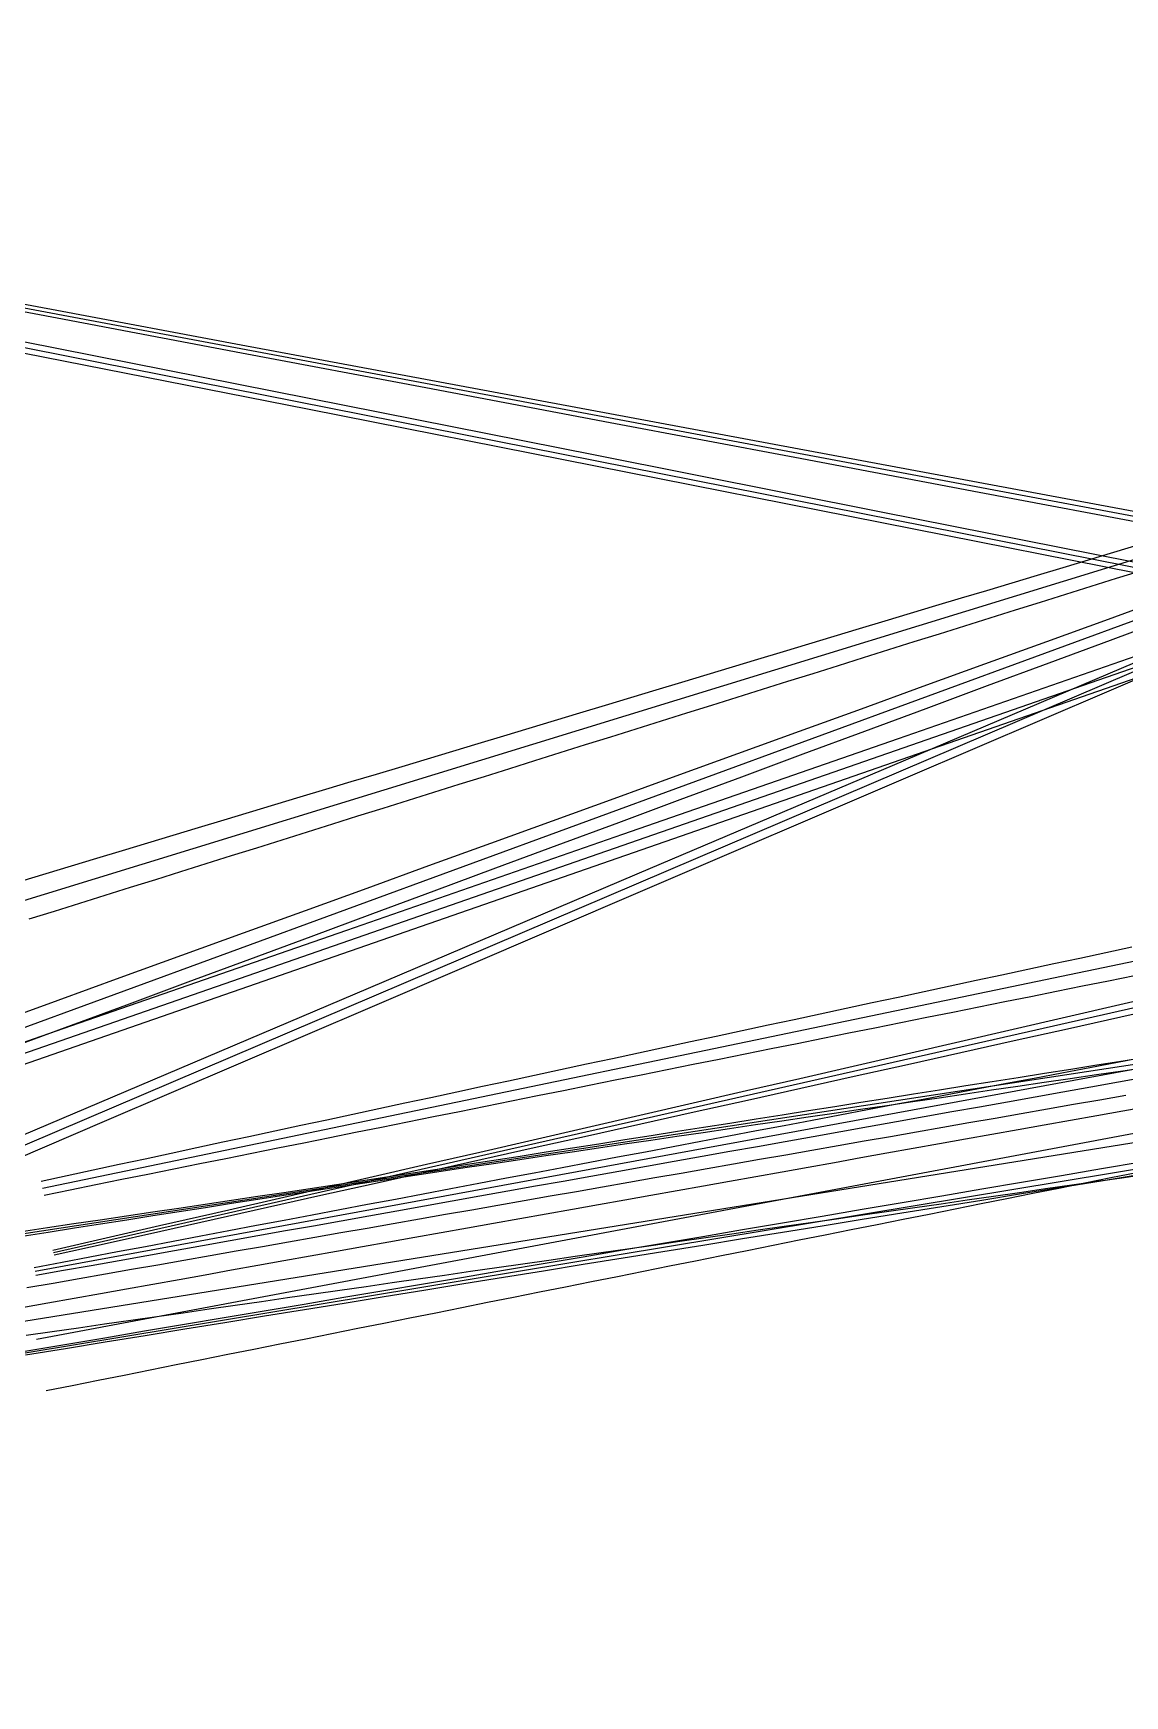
# Model space of a CAD drawing. Header units: millimetres. Extents: x -1037 to 1592, y -235 to 734.
# Drawn here: x -484 to -69, y -235 to 398 of the extents above; entities that cross this region are included whole.
import ezdxf

# ---------------------------------------------------------------- set-up
doc = ezdxf.new("R2010")
doc.units = ezdxf.units.MM
doc.layers.add('main_beam', color=255, linetype='Continuous')
doc.layers.add('main_beam_width', color=255, linetype='Continuous')

msp = doc.modelspace()

# ---------------------------------------------------------------- linework, layer by layer
at = {"layer": 'main_beam'}
for p, q in [((-53.95, 211.87), (-1036.77, 396.42)), ((-52.13, 192.06), (-1033.08, 386.29)), ((-52.97, 201.27), (-1008.9, -92.33)), ((-50.97, 179.44), (-989.82, -164.87)), ((-49.35, 161.84), (-993.96, -166.36)), ((-49.33, 161.59), (-969.11, -230.84)), ((498.41, 161.79), (-480.64, -41.85)), ((498.76, 154.61), (-476.51, -66.42)), ((499.98, 107.35), (-483.52, -73.57)), ((499.97, 91.55), (-488.59, -59.28)), ((499.91, 84.95), (-482.95, -99.4)), ((499.53, 66.42), (-487.74, -92.61)), ((499.29, 58.81), (-487.25, -104.67))]:
    msp.add_line(p, q, dxfattribs=at)
at = {"layer": 'main_beam_width'}
for points in [[(-53.76, 209.88), (-123.98, 223.17), (-194.21, 236.45), (-264.43, 249.73), (-334.65, 263), (-404.88, 276.25), (-475.11, 289.49), (-545.35, 302.71), (-615.58, 315.92), (-685.82, 329.11), (-756.07, 342.28), (-826.31, 355.43), (-896.56, 368.57), (-966.82, 381.7), (-1037.07, 394.81)], [(-54.13, 213.86), (-124.31, 226.93), (-194.49, 240.01), (-264.67, 253.1), (-334.85, 266.2), (-405.02, 279.31), (-475.2, 292.44), (-545.37, 305.58), (-615.53, 318.74), (-685.7, 331.91), (-755.85, 345.11), (-826.01, 358.32), (-896.17, 371.54), (-966.32, 384.78), (-1036.47, 398.03)], [(-52.31, 194.11), (-161.24, 215.7), (-270.17, 237.3), (-379.09, 258.92), (-488.01, 280.55), (-596.92, 302.19), (-705.84, 323.84), (-814.75, 345.5), (-923.67, 367.17), (-1032.58, 388.85)], [(-51.94, 190.02), (-161, 211.59), (-270.07, 233.15), (-379.14, 254.69), (-488.21, 276.22), (-597.28, 297.74), (-706.35, 319.25), (-815.43, 340.75), (-924.51, 362.24), (-1033.59, 383.72)], [(-63.1, 203.23), (-72.78, 200.32), (-82.47, 197.41), (-92.15, 194.49), (-101.83, 191.58), (-111.51, 188.66), (-121.2, 185.75), (-130.88, 182.84), (-140.56, 179.92), (-150.24, 177.01), (-159.93, 174.09), (-169.61, 171.18), (-179.29, 168.27), (-188.97, 165.35), (-198.65, 162.44), (-208.34, 159.52), (-218.02, 156.61), (-227.7, 153.7), (-237.38, 150.78), (-247.07, 147.87), (-256.75, 144.95), (-266.43, 142.04), (-276.11, 139.13), (-285.8, 136.21), (-295.48, 133.3), (-305.16, 130.38), (-314.84, 127.47), (-324.52, 124.56), (-334.21, 121.64), (-343.89, 118.73), (-353.57, 115.81), (-363.25, 112.9), (-372.94, 109.99), (-382.62, 107.07), (-392.3, 104.16), (-401.98, 101.25), (-411.67, 98.33), (-421.35, 95.42), (-431.03, 92.5), (-440.71, 89.59), (-450.4, 86.68), (-460.08, 83.76), (-469.76, 80.85), (-479.44, 77.93), (-489.12, 75.02)], [(-62.15, 193.37), (-71.78, 190.35), (-81.41, 187.33), (-91.04, 184.31), (-100.67, 181.3), (-110.3, 178.28), (-119.93, 175.26), (-129.56, 172.25), (-139.19, 169.23), (-148.82, 166.21), (-158.45, 163.19), (-168.08, 160.18), (-177.7, 157.16), (-187.33, 154.14), (-196.96, 151.13), (-206.59, 148.11), (-216.22, 145.09), (-225.85, 142.07), (-235.48, 139.06), (-245.11, 136.04), (-254.74, 133.02), (-264.37, 130), (-274, 126.99), (-283.63, 123.97), (-293.26, 120.95), (-302.89, 117.94), (-312.52, 114.92), (-322.15, 111.9), (-331.77, 108.88), (-341.4, 105.87), (-351.03, 102.85), (-360.66, 99.83), (-370.29, 96.81), (-379.92, 93.8), (-389.55, 90.78), (-399.18, 87.76), (-408.81, 84.74), (-418.44, 81.73), (-428.07, 78.71), (-437.7, 75.69), (-447.33, 72.68), (-456.96, 69.66), (-466.59, 66.64), (-476.21, 63.62), (-485.84, 60.61)], [(-51.33, 183.35), (-74.85, 174.82), (-98.38, 166.28), (-121.9, 157.75), (-145.42, 149.21), (-168.95, 140.68), (-192.48, 132.14), (-216, 123.61), (-239.53, 115.07), (-263.05, 106.54), (-286.58, 98), (-310.1, 89.47), (-333.63, 80.94), (-357.15, 72.4), (-380.68, 63.87), (-404.2, 55.33), (-427.73, 46.8), (-451.25, 38.26), (-474.78, 29.73), (-498.3, 21.2)], [(-50.61, 175.53), (-74.02, 166.84), (-97.44, 158.16), (-120.86, 149.48), (-144.28, 140.8), (-167.69, 132.12), (-191.11, 123.44), (-214.53, 114.76), (-237.95, 106.08), (-261.37, 97.4), (-284.78, 88.72), (-308.2, 80.04), (-331.62, 71.36), (-355.04, 62.67), (-378.45, 53.99), (-401.87, 45.31), (-425.29, 36.63), (-448.71, 27.95), (-472.12, 19.27), (-495.54, 10.59)], [(-49.72, 165.87), (-154.78, 129.37), (-259.84, 92.88), (-364.9, 56.39), (-469.97, 19.9), (-575.03, -16.59), (-680.09, -53.08), (-785.16, -89.56), (-890.22, -126.04), (-995.29, -162.52)], [(-49.61, 164.71), (-151.98, 121.22), (-254.34, 77.74), (-356.71, 34.25), (-459.07, -9.23), (-561.44, -52.7), (-663.81, -96.18), (-766.18, -139.65), (-868.55, -183.13), (-970.92, -226.6)], [(-49.04, 158.46), (-151.07, 114.74), (-253.1, 71.02), (-355.13, 27.3), (-457.16, -16.43), (-559.19, -60.15), (-661.22, -103.88), (-763.25, -147.61), (-865.28, -191.34), (-967.3, -235.08)], [(-48.98, 157.81), (-153.83, 121.37), (-258.68, 84.93), (-363.53, 48.49), (-468.38, 12.05), (-573.23, -24.4), (-678.08, -60.85), (-782.93, -97.29), (-887.78, -133.74), (-992.62, -170.2)], [(-65.82, 49.98), (-75.71, 47.86), (-85.6, 45.74), (-95.49, 43.61), (-105.38, 41.49), (-115.27, 39.37), (-125.16, 37.24), (-135.05, 35.12), (-144.94, 33), (-154.83, 30.87), (-164.72, 28.75), (-174.61, 26.63), (-184.5, 24.5), (-194.39, 22.38), (-204.28, 20.26), (-214.17, 18.14), (-224.06, 16.01), (-233.95, 13.89), (-243.84, 11.77), (-253.73, 9.64), (-263.62, 7.52), (-273.51, 5.4), (-283.4, 3.27), (-293.29, 1.15), (-303.18, -0.97), (-313.07, -3.09), (-322.95, -5.22), (-332.84, -7.34), (-342.73, -9.46), (-352.62, -11.59), (-362.51, -13.71), (-372.4, -15.83), (-382.29, -17.95), (-392.18, -20.08), (-402.07, -22.2), (-411.96, -24.32), (-421.85, -26.45), (-431.74, -28.57), (-441.63, -30.69), (-451.52, -32.81), (-461.41, -34.94), (-471.3, -37.06), (-481.19, -39.18)], [(-64.78, 39.11), (-74.67, 37.11), (-84.56, 35.12), (-94.45, 33.13), (-104.33, 31.14), (-114.22, 29.15), (-124.11, 27.16), (-134, 25.17), (-143.89, 23.18), (-153.78, 21.19), (-163.66, 19.2), (-173.55, 17.21), (-183.44, 15.22), (-193.33, 13.23), (-203.22, 11.23), (-213.1, 9.24), (-222.99, 7.25), (-232.88, 5.26), (-242.77, 3.27), (-252.66, 1.28), (-262.55, -0.71), (-272.43, -2.7), (-282.32, -4.69), (-292.21, -6.68), (-302.1, -8.67), (-311.99, -10.66), (-321.87, -12.66), (-331.76, -14.65), (-341.65, -16.64), (-351.54, -18.63), (-361.43, -20.62), (-371.31, -22.61), (-381.2, -24.6), (-391.09, -26.59), (-400.98, -28.58), (-410.87, -30.57), (-420.76, -32.57), (-430.64, -34.56), (-440.53, -36.55), (-450.42, -38.54), (-460.31, -40.53), (-470.2, -42.52), (-480.08, -44.51)], [(-50.02, 32.68), (-70.33, 28), (-90.65, 23.32), (-110.97, 18.64), (-131.29, 13.95), (-151.6, 9.27), (-171.92, 4.59), (-192.24, -0.09), (-212.56, -4.77), (-232.88, -9.45), (-253.2, -14.13), (-273.51, -18.8), (-293.83, -23.48), (-314.15, -28.16), (-334.47, -32.83), (-354.79, -37.5), (-375.11, -42.17), (-395.43, -46.84), (-415.75, -51.51), (-436.08, -56.17), (-456.4, -60.83), (-476.72, -65.49)], [(-49.65, 27.88), (-69.97, 23.35), (-90.29, 18.83), (-110.61, 14.3), (-130.93, 9.77), (-151.24, 5.24), (-171.56, 0.72), (-191.88, -3.81), (-212.2, -8.34), (-232.51, -12.87), (-252.83, -17.41), (-273.15, -21.94), (-293.47, -26.47), (-313.78, -31), (-334.1, -35.54), (-354.42, -40.08), (-374.73, -44.62), (-395.05, -49.16), (-415.36, -53.7), (-435.67, -58.25), (-455.99, -62.8), (-476.3, -67.35)], [(-59.14, 8.22), (-69.13, 6.63), (-79.11, 5.05), (-89.1, 3.46), (-99.08, 1.88), (-109.07, 0.3), (-119.05, -1.29), (-129.04, -2.87), (-139.02, -4.45), (-149.01, -6.04), (-158.99, -7.62), (-168.98, -9.2), (-178.96, -10.78), (-188.95, -12.37), (-198.93, -13.95), (-208.92, -15.53), (-218.9, -17.11), (-228.89, -18.69), (-238.88, -20.26), (-248.86, -21.84), (-258.85, -23.41), (-268.84, -24.99), (-278.82, -26.56), (-288.81, -28.12), (-298.8, -29.69), (-308.79, -31.25), (-318.78, -32.81), (-328.77, -34.36), (-338.76, -35.9), (-348.75, -37.44), (-358.74, -38.97), (-368.74, -40.49), (-378.73, -42.01), (-388.73, -43.51), (-398.73, -45.01), (-408.72, -46.51), (-418.72, -48), (-428.72, -49.48), (-438.72, -50.97), (-448.73, -52.45), (-458.73, -53.92), (-468.73, -55.4), (-478.73, -56.87), (-488.73, -58.35)], [(-60.69, 8.06), (-71.27, 6.05), (-81.85, 4.05), (-92.42, 2.05), (-103, 0.04), (-113.58, -1.96), (-124.16, -3.97), (-134.73, -5.97), (-145.31, -7.97), (-155.89, -9.98), (-166.47, -11.98), (-177.04, -13.99), (-187.62, -15.99), (-198.2, -17.99), (-208.78, -20), (-219.35, -22), (-229.93, -24), (-240.51, -26.01), (-251.09, -28.01), (-261.66, -30.01), (-272.24, -32.02), (-282.82, -34.02), (-293.4, -36.02), (-303.97, -38.03), (-314.55, -40.03), (-325.13, -42.03), (-335.71, -44.03), (-346.28, -46.04), (-356.86, -48.04), (-367.44, -50.04), (-378.02, -52.05), (-388.6, -54.05), (-399.17, -56.05), (-409.75, -58.05), (-420.33, -60.05), (-430.91, -62.06), (-441.49, -64.06), (-452.06, -66.06), (-462.64, -68.06), (-473.22, -70.06), (-483.8, -72.06)], [(-59.3, 4.25), (-69.28, 2.79), (-79.27, 1.33), (-89.26, -0.14), (-99.24, -1.6), (-109.23, -3.06), (-119.21, -4.52), (-129.2, -5.99), (-139.18, -7.45), (-149.17, -8.92), (-159.15, -10.38), (-169.14, -11.85), (-179.13, -13.31), (-189.11, -14.78), (-199.1, -16.24), (-209.08, -17.71), (-219.07, -19.18), (-229.05, -20.65), (-239.04, -22.12), (-249.02, -23.59), (-259, -25.06), (-268.99, -26.53), (-278.97, -28.01), (-288.96, -29.49), (-298.94, -30.97), (-308.92, -32.46), (-318.9, -33.95), (-328.88, -35.45), (-338.86, -36.95), (-348.84, -38.46), (-358.82, -39.98), (-368.79, -41.5), (-378.77, -43.03), (-388.74, -44.57), (-398.72, -46.12), (-408.69, -47.67), (-418.66, -49.23), (-428.63, -50.79), (-438.6, -52.36), (-448.57, -53.92), (-458.54, -55.49), (-468.51, -57.06), (-478.48, -58.64), (-488.45, -60.21)], [(-60.35, 0.44), (-70.92, -1.45), (-81.49, -3.34), (-92.07, -5.22), (-102.64, -7.11), (-113.21, -9), (-123.78, -10.88), (-134.36, -12.77), (-144.93, -14.66), (-155.5, -16.55), (-166.07, -18.43), (-176.65, -20.32), (-187.22, -22.21), (-197.79, -24.09), (-208.36, -25.98), (-218.94, -27.87), (-229.51, -29.76), (-240.08, -31.64), (-250.65, -33.53), (-261.23, -35.42), (-271.8, -37.31), (-282.37, -39.19), (-292.94, -41.08), (-303.51, -42.97), (-314.09, -44.86), (-324.66, -46.75), (-335.23, -48.63), (-345.8, -50.52), (-356.38, -52.41), (-366.95, -54.3), (-377.52, -56.19), (-388.09, -58.07), (-398.67, -59.96), (-409.24, -61.85), (-419.81, -63.74), (-430.38, -65.63), (-440.95, -67.52), (-451.53, -69.41), (-462.1, -71.3), (-472.67, -73.19), (-483.24, -75.08)], [(-59.23, -10.68), (-69.21, -12.47), (-79.2, -14.25), (-89.18, -16.03), (-99.17, -17.81), (-109.15, -19.6), (-119.14, -21.38), (-129.12, -23.16), (-139.11, -24.94), (-149.09, -26.73), (-159.08, -28.51), (-169.07, -30.29), (-179.05, -32.07), (-189.04, -33.85), (-199.02, -35.64), (-209.01, -37.42), (-218.99, -39.2), (-228.98, -40.98), (-238.96, -42.77), (-248.95, -44.55), (-258.93, -46.33), (-268.92, -48.11), (-278.9, -49.9), (-288.89, -51.68), (-298.87, -53.46), (-308.86, -55.24), (-318.85, -57.03), (-328.83, -58.81), (-338.82, -60.59), (-348.8, -62.37), (-358.79, -64.16), (-368.77, -65.94), (-378.76, -67.72), (-388.74, -69.5), (-398.73, -71.28), (-408.71, -73.07), (-418.7, -74.85), (-428.68, -76.63), (-438.67, -78.41), (-448.65, -80.2), (-458.64, -81.98), (-468.63, -83.76), (-478.61, -85.54), (-488.6, -87.33)], [(-68.07, -6.48), (-78.04, -8.22), (-88, -9.97), (-97.97, -11.71), (-107.93, -13.46), (-117.9, -15.2), (-127.86, -16.95), (-137.83, -18.69), (-147.8, -20.44), (-157.76, -22.19), (-167.73, -23.93), (-177.69, -25.68), (-187.66, -27.42), (-197.63, -29.17), (-207.59, -30.91), (-217.56, -32.66), (-227.52, -34.4), (-237.49, -36.15), (-247.45, -37.89), (-257.42, -39.64), (-267.39, -41.39), (-277.35, -43.13), (-287.32, -44.88), (-297.28, -46.62), (-307.25, -48.37), (-317.21, -50.11), (-327.18, -51.86), (-337.15, -53.6), (-347.11, -55.35), (-357.08, -57.1), (-367.04, -58.84), (-377.01, -60.59), (-386.98, -62.33), (-396.94, -64.08), (-406.91, -65.82), (-416.87, -67.57), (-426.84, -69.31), (-436.8, -71.06), (-446.77, -72.81), (-456.74, -74.55), (-466.7, -76.3), (-476.67, -78.04), (-486.63, -79.79)], [(-62.25, -31.87), (-77.43, -34.46), (-92.61, -37.04), (-107.8, -39.62), (-122.98, -42.2), (-138.16, -44.79), (-153.34, -47.37), (-168.52, -49.95), (-183.7, -52.53), (-198.89, -55.11), (-214.07, -57.69), (-229.25, -60.27), (-244.43, -62.85), (-259.61, -65.43), (-274.8, -68.01), (-289.98, -70.59), (-305.16, -73.17), (-320.34, -75.74), (-335.53, -78.32), (-350.71, -80.89), (-365.89, -83.46), (-381.08, -86.03), (-396.26, -88.6), (-411.44, -91.17), (-426.63, -93.73), (-441.81, -96.29), (-457, -98.85), (-472.19, -101.4), (-487.37, -103.95)], [(-62.32, -36.63), (-77.49, -39.07), (-92.66, -41.52), (-107.84, -43.97), (-123.01, -46.42), (-138.18, -48.86), (-153.36, -51.31), (-168.53, -53.76), (-183.7, -56.21), (-198.88, -58.66), (-214.05, -61.11), (-229.22, -63.56), (-244.4, -66.01), (-259.57, -68.46), (-274.74, -70.91), (-289.91, -73.36), (-305.09, -75.82), (-320.26, -78.27), (-335.43, -80.73), (-350.6, -83.18), (-365.78, -85.64), (-380.95, -88.1), (-396.12, -90.56), (-411.29, -93.03), (-426.46, -95.5), (-441.63, -97.97), (-456.8, -100.44), (-471.97, -102.92), (-487.13, -105.4)], [(-58.81, -36.36), (-68.77, -37.8), (-78.73, -39.23), (-88.68, -40.66), (-98.64, -42.09), (-108.59, -43.52), (-118.55, -44.95), (-128.5, -46.38), (-138.46, -47.81), (-148.41, -49.24), (-158.37, -50.68), (-168.32, -52.11), (-178.28, -53.54), (-188.23, -54.97), (-198.19, -56.4), (-208.14, -57.83), (-218.1, -59.26), (-228.05, -60.69), (-238.01, -62.12), (-247.97, -63.56), (-257.92, -64.99), (-267.88, -66.42), (-277.83, -67.85), (-287.79, -69.28), (-297.74, -70.71), (-307.7, -72.14), (-317.65, -73.57), (-327.61, -75), (-337.56, -76.43), (-347.52, -77.87), (-357.47, -79.3), (-367.43, -80.73), (-377.38, -82.16), (-387.34, -83.59), (-397.29, -85.02), (-407.25, -86.45), (-417.21, -87.88), (-427.16, -89.32), (-437.12, -90.75), (-447.07, -92.18), (-457.03, -93.61), (-466.98, -95.04), (-476.94, -96.47), (-486.89, -97.9)], [(-63.92, -35.93), (-73.81, -37.9), (-83.7, -39.88), (-93.59, -41.86), (-103.48, -43.84), (-113.37, -45.82), (-123.26, -47.8), (-133.15, -49.77), (-143.04, -51.75), (-152.92, -53.73), (-162.81, -55.71), (-172.7, -57.69), (-182.59, -59.67), (-192.48, -61.64), (-202.37, -63.62), (-212.26, -65.6), (-222.15, -67.58), (-232.04, -69.56), (-241.93, -71.54), (-251.82, -73.51), (-261.71, -75.49), (-271.6, -77.47), (-281.49, -79.45), (-291.38, -81.43), (-301.27, -83.41), (-311.16, -85.38), (-321.04, -87.36), (-330.93, -89.34), (-340.82, -91.32), (-350.71, -93.3), (-360.6, -95.28), (-370.49, -97.25), (-380.38, -99.23), (-390.27, -101.21), (-400.16, -103.19), (-410.05, -105.17), (-419.94, -107.15), (-429.83, -109.12), (-439.72, -111.1), (-449.61, -113.08), (-459.5, -115.06), (-469.39, -117.04), (-479.28, -119.01)]]:
    msp.add_lwpolyline(points, dxfattribs=at)

doc.saveas('drawing.dxf')
